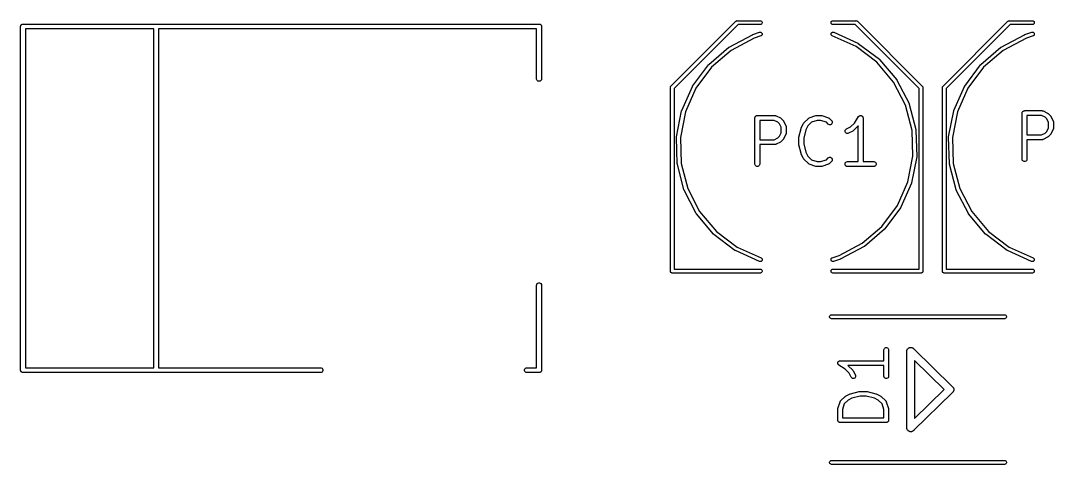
# Model space of a CAD drawing. Extents: x 91 to 202, y -131 to -74.
# Drawn here: x 95.86 to 122.85, y -130.82 to -119.22 of the extents above; entities that cross this region are included whole.
import ezdxf

# ---------------------------------------------------------------- set-up
doc = ezdxf.new("R2010")
doc.units = 0
doc.header["$MEASUREMENT"] = 0
doc.layers.add('BLACK', color=7, linetype='CONTINUOUS')

msp = doc.modelspace()

# ---------------------------------------------------------------- linework, layer by layer
at = {"layer": 'BLACK', "linetype": 'CONTINUOUS'}
for p, q in [((95.9068, -119.306), (95.9121, -119.304)), ((95.9121, -119.304), (95.9177, -119.304)), ((95.9177, -119.304), (95.9177, -119.304)), ((95.9177, -119.304), (109.416, -119.304)), ((109.416, -119.304), (109.422, -119.304)), ((109.416, -119.304), (109.416, -119.304)), ((109.422, -119.304), (109.427, -119.306)), ((112.857, -120.929), (114.554, -119.232)), ((114.554, -119.232), (114.559, -119.227)), ((114.559, -119.227), (114.564, -119.224)), ((114.564, -119.224), (114.57, -119.22)), ((114.57, -119.22), (114.572, -119.219)), ((114.572, -119.219), (114.574, -119.218)), ((114.574, -119.218), (114.581, -119.217)), ((114.581, -119.217), (114.587, -119.215)), ((114.587, -119.215), (114.594, -119.216)), ((114.594, -119.216), (115.196, -119.216)), ((115.196, -119.216), (115.209, -119.218)), ((115.209, -119.218), (115.225, -119.227)), ((115.225, -119.227), (115.236, -119.241)), ((115.236, -119.293), (115.225, -119.306)), ((115.236, -119.241), (115.242, -119.258)), ((115.242, -119.276), (115.236, -119.293)), ((115.242, -119.258), (115.242, -119.276)), ((117.041, -119.258), (117.047, -119.241)), ((117.041, -119.276), (117.041, -119.258)), ((117.047, -119.293), (117.041, -119.276)), ((117.047, -119.241), (117.059, -119.227)), ((117.059, -119.306), (117.047, -119.293)), ((117.059, -119.227), (117.074, -119.218)), ((117.074, -119.218), (117.087, -119.216)), ((117.087, -119.216), (117.689, -119.216)), ((117.689, -119.216), (117.696, -119.215)), ((117.696, -119.215), (117.703, -119.217)), ((117.703, -119.217), (117.709, -119.218)), ((117.709, -119.218), (117.711, -119.219)), ((117.711, -119.219), (117.713, -119.22)), ((117.713, -119.22), (117.719, -119.224)), ((117.719, -119.224), (117.725, -119.227)), ((117.725, -119.227), (117.729, -119.232)), ((117.729, -119.232), (119.426, -120.929)), ((119.969, -120.929), (121.666, -119.232)), ((121.666, -119.232), (121.671, -119.227)), ((121.671, -119.227), (121.676, -119.224)), ((121.676, -119.224), (121.682, -119.22)), ((121.682, -119.22), (121.684, -119.219)), ((121.684, -119.219), (121.686, -119.218)), ((121.686, -119.218), (121.693, -119.217)), ((121.693, -119.217), (121.699, -119.215)), ((121.699, -119.215), (121.706, -119.216)), ((121.706, -119.216), (122.308, -119.216)), ((122.308, -119.216), (122.321, -119.218)), ((122.321, -119.218), (122.337, -119.227)), ((122.337, -119.227), (122.348, -119.241)), ((122.348, -119.293), (122.337, -119.306)), ((122.348, -119.241), (122.354, -119.258)), ((122.354, -119.276), (122.348, -119.293)), ((122.354, -119.258), (122.354, -119.276)), ((95.8598, -119.356), (95.8617, -119.351)), ((95.8598, -119.362), (95.8598, -119.356)), ((95.8598, -128.348), (95.8598, -119.362)), ((95.8598, -119.362), (95.8598, -119.362)), ((95.8617, -119.351), (95.8627, -119.345)), ((95.8627, -119.345), (95.8655, -119.34)), ((95.8655, -119.34), (95.8675, -119.335)), ((95.8675, -119.335), (95.8711, -119.331)), ((95.8711, -119.331), (95.8739, -119.326)), ((95.8739, -119.326), (95.8782, -119.322)), ((95.8782, -119.322), (95.8819, -119.318)), ((95.8819, -119.318), (95.8867, -119.315)), ((95.8867, -119.315), (95.8911, -119.311)), ((95.8911, -119.311), (95.8964, -119.309)), ((95.8964, -119.309), (95.9012, -119.307)), ((95.9012, -119.307), (95.9068, -119.306)), ((95.9868, -119.431), (95.9868, -128.295)), ((99.3396, -119.431), (95.9868, -119.431)), ((99.3396, -128.295), (99.3396, -119.431)), ((109.347, -119.431), (99.4666, -119.431)), ((99.4666, -119.431), (99.4666, -128.295)), ((109.347, -120.744), (109.347, -119.431)), ((109.427, -119.306), (109.433, -119.307)), ((109.433, -119.307), (109.438, -119.309)), ((109.438, -119.309), (109.443, -119.311)), ((109.443, -119.311), (109.447, -119.315)), ((109.447, -119.315), (109.452, -119.318)), ((109.452, -119.318), (109.456, -119.322)), ((109.456, -119.322), (109.46, -119.326)), ((109.46, -119.326), (109.463, -119.331)), ((109.463, -119.331), (109.467, -119.335)), ((109.467, -119.335), (109.468, -119.34)), ((109.468, -119.34), (109.471, -119.345)), ((109.471, -119.345), (109.472, -119.351)), ((109.472, -119.351), (109.474, -119.356)), ((109.474, -119.356), (109.474, -119.362)), ((109.474, -119.362), (109.474, -119.362)), ((109.474, -119.362), (109.474, -120.744)), ((114.613, -119.318), (112.942, -120.988)), ((115.196, -119.318), (114.613, -119.318)), ((114.996, -119.582), (115.175, -119.519)), ((115.175, -119.519), (115.186, -119.516)), ((115.175, -119.519), (115.175, -119.519)), ((115.186, -119.516), (115.198, -119.516)), ((115.209, -119.315), (115.196, -119.318)), ((115.198, -119.516), (115.209, -119.519)), ((115.225, -119.306), (115.209, -119.315)), ((115.209, -119.519), (115.219, -119.524)), ((115.219, -119.524), (115.228, -119.531)), ((115.228, -119.531), (115.235, -119.54)), ((115.235, -119.54), (115.24, -119.55)), ((115.24, -119.55), (115.242, -119.561)), ((115.242, -119.572), (115.24, -119.584)), ((115.242, -119.561), (115.242, -119.572)), ((117.041, -119.568), (117.042, -119.556)), ((117.042, -119.579), (117.041, -119.568)), ((117.042, -119.556), (117.046, -119.546)), ((117.046, -119.546), (117.051, -119.536)), ((117.051, -119.536), (117.059, -119.528)), ((117.074, -119.315), (117.059, -119.306)), ((117.059, -119.528), (117.069, -119.522)), ((117.069, -119.522), (117.079, -119.518)), ((117.087, -119.318), (117.074, -119.315)), ((117.079, -119.518), (117.091, -119.516)), ((117.671, -119.318), (117.087, -119.318)), ((117.091, -119.516), (117.102, -119.517)), ((117.102, -119.517), (117.113, -119.52)), ((117.113, -119.52), (117.743, -119.804)), ((119.341, -120.988), (117.671, -119.318)), ((121.725, -119.318), (120.054, -120.988)), ((122.308, -119.318), (121.725, -119.318)), ((122.108, -119.582), (122.287, -119.519)), ((122.287, -119.519), (122.298, -119.516)), ((122.287, -119.519), (122.287, -119.519)), ((122.298, -119.516), (122.31, -119.516)), ((122.321, -119.315), (122.308, -119.318)), ((122.31, -119.516), (122.321, -119.519)), ((122.337, -119.306), (122.321, -119.315)), ((122.321, -119.519), (122.331, -119.524)), ((122.331, -119.524), (122.34, -119.531)), ((122.34, -119.531), (122.347, -119.54)), ((122.347, -119.54), (122.352, -119.55)), ((122.352, -119.55), (122.354, -119.561)), ((122.354, -119.572), (122.352, -119.584)), ((122.354, -119.561), (122.354, -119.572)), ((114.378, -119.907), (114.99, -119.585)), ((115.034, -119.677), (114.431, -119.994)), ((114.99, -119.585), (114.993, -119.584)), ((114.99, -119.585), (114.99, -119.585)), ((114.993, -119.584), (114.996, -119.582)), ((115.209, -119.615), (115.034, -119.677)), ((115.219, -119.61), (115.209, -119.615)), ((115.228, -119.603), (115.219, -119.61)), ((115.235, -119.594), (115.228, -119.603)), ((115.24, -119.584), (115.235, -119.594)), ((117.046, -119.59), (117.042, -119.579)), ((117.052, -119.599), (117.046, -119.59)), ((117.061, -119.607), (117.052, -119.599)), ((117.07, -119.613), (117.061, -119.607)), ((117.071, -119.613), (117.07, -119.613)), ((117.696, -119.895), (117.071, -119.613)), ((117.743, -119.804), (117.743, -119.804)), ((117.743, -119.804), (117.743, -119.804)), ((117.743, -119.804), (117.743, -119.805)), ((117.743, -119.805), (117.748, -119.807)), ((117.748, -119.807), (117.752, -119.81)), ((117.752, -119.81), (118.304, -120.226)), ((121.49, -119.907), (122.102, -119.585)), ((122.146, -119.677), (121.543, -119.994)), ((122.102, -119.585), (122.105, -119.584)), ((122.102, -119.585), (122.102, -119.585)), ((122.105, -119.584), (122.108, -119.582)), ((122.321, -119.615), (122.146, -119.677)), ((122.331, -119.61), (122.321, -119.615)), ((122.34, -119.603), (122.331, -119.61)), ((122.347, -119.594), (122.34, -119.603)), ((122.352, -119.584), (122.347, -119.594)), ((113.844, -120.363), (114.369, -119.913)), ((114.431, -119.994), (113.914, -120.436)), ((114.369, -119.913), (114.374, -119.91)), ((114.369, -119.913), (114.369, -119.913)), ((114.374, -119.91), (114.378, -119.907)), ((118.238, -120.304), (117.696, -119.895)), ((120.956, -120.363), (121.481, -119.913)), ((121.543, -119.994), (121.026, -120.436)), ((121.481, -119.913), (121.486, -119.91)), ((121.481, -119.913), (121.481, -119.913)), ((121.486, -119.91), (121.49, -119.907)), ((113.424, -120.925), (113.836, -120.371)), ((113.836, -120.371), (113.837, -120.37)), ((113.837, -120.37), (113.84, -120.366)), ((113.84, -120.366), (113.844, -120.363)), ((118.676, -120.823), (118.238, -120.304)), ((118.304, -120.226), (118.304, -120.227)), ((118.304, -120.227), (118.308, -120.23)), ((118.308, -120.23), (118.312, -120.234)), ((118.312, -120.234), (118.757, -120.762)), ((120.536, -120.925), (120.948, -120.371)), ((120.948, -120.371), (120.949, -120.37)), ((120.949, -120.37), (120.952, -120.366)), ((120.952, -120.366), (120.956, -120.363)), ((113.914, -120.436), (113.509, -120.981)), ((121.026, -120.436), (120.621, -120.981)), ((109.35, -120.761), (109.347, -120.744)), ((109.361, -120.78), (109.35, -120.761)), ((109.378, -120.795), (109.361, -120.78)), ((109.4, -120.802), (109.378, -120.795)), ((109.422, -120.802), (109.4, -120.802)), ((109.443, -120.795), (109.422, -120.802)), ((109.46, -120.78), (109.443, -120.795)), ((109.471, -120.761), (109.46, -120.78)), ((109.474, -120.744), (109.471, -120.761)), ((113.421, -120.93), (113.424, -120.925)), ((118.988, -121.427), (118.676, -120.823)), ((118.757, -120.762), (118.757, -120.762)), ((118.757, -120.762), (118.757, -120.762)), ((118.757, -120.762), (118.758, -120.763)), ((118.758, -120.763), (118.761, -120.767)), ((118.761, -120.767), (118.764, -120.772)), ((118.764, -120.772), (119.081, -121.385)), ((120.533, -120.93), (120.536, -120.925)), ((112.84, -120.962), (112.842, -120.956)), ((112.841, -120.969), (112.84, -120.962)), ((112.841, -125.771), (112.841, -120.969)), ((112.842, -120.956), (112.843, -120.949)), ((112.843, -120.949), (112.844, -120.947)), ((112.844, -120.947), (112.845, -120.945)), ((112.845, -120.945), (112.849, -120.939)), ((112.849, -120.939), (112.852, -120.934)), ((112.852, -120.934), (112.857, -120.929)), ((112.942, -120.988), (112.942, -125.716)), ((113.139, -121.567), (113.418, -120.935)), ((113.509, -120.981), (113.234, -121.603)), ((113.418, -120.934), (113.421, -120.93)), ((113.418, -120.935), (113.418, -120.934)), ((119.341, -125.716), (119.341, -120.988)), ((119.426, -120.929), (119.431, -120.934)), ((119.431, -120.934), (119.435, -120.939)), ((119.435, -120.939), (119.438, -120.945)), ((119.438, -120.945), (119.439, -120.947)), ((119.439, -120.947), (119.44, -120.949)), ((119.44, -120.949), (119.441, -120.956)), ((119.441, -120.956), (119.443, -120.962)), ((119.443, -120.962), (119.442, -120.969)), ((119.442, -120.969), (119.442, -125.771)), ((119.952, -120.962), (119.954, -120.956)), ((119.953, -120.969), (119.952, -120.962)), ((119.953, -125.771), (119.953, -120.969)), ((119.954, -120.956), (119.955, -120.949)), ((119.955, -120.949), (119.956, -120.947)), ((119.956, -120.947), (119.957, -120.945)), ((119.957, -120.945), (119.961, -120.939)), ((119.961, -120.939), (119.964, -120.934)), ((119.964, -120.934), (119.969, -120.929)), ((120.054, -120.988), (120.054, -125.716)), ((120.251, -121.567), (120.53, -120.935)), ((120.621, -120.981), (120.346, -121.603)), ((120.53, -120.934), (120.533, -120.93)), ((120.53, -120.935), (120.53, -120.934)), ((119.159, -122.085), (118.988, -121.427)), ((119.081, -121.385), (119.081, -121.385)), ((119.081, -121.385), (119.081, -121.385)), ((119.081, -121.385), (119.081, -121.386)), ((119.081, -121.386), (119.083, -121.391)), ((119.083, -121.391), (119.085, -121.396)), ((119.085, -121.396), (119.259, -122.065)), ((113.003, -122.256), (113.135, -121.578)), ((113.234, -121.603), (113.104, -122.27)), ((113.135, -121.577), (113.137, -121.572)), ((113.135, -121.578), (113.135, -121.577)), ((113.135, -121.578), (113.135, -121.578)), ((113.135, -121.578), (113.135, -121.578)), ((113.137, -121.572), (113.139, -121.567)), ((115.055, -121.739), (115.058, -121.734)), ((115.058, -121.734), (115.06, -121.729)), ((115.06, -121.729), (115.063, -121.725)), ((115.063, -121.725), (115.066, -121.72)), ((115.066, -121.72), (115.07, -121.716)), ((115.07, -121.716), (115.074, -121.712)), ((115.074, -121.712), (115.079, -121.709)), ((115.079, -121.709), (115.083, -121.706)), ((115.083, -121.706), (115.088, -121.704)), ((115.088, -121.704), (115.093, -121.701)), ((115.093, -121.701), (115.098, -121.7)), ((115.098, -121.7), (115.103, -121.698)), ((115.103, -121.698), (115.109, -121.698)), ((115.109, -121.698), (115.115, -121.697)), ((115.115, -121.697), (115.574, -121.697)), ((115.574, -121.697), (115.578, -121.698)), ((115.578, -121.698), (115.581, -121.698)), ((115.581, -121.698), (115.589, -121.7)), ((115.589, -121.7), (115.596, -121.701)), ((115.596, -121.701), (115.599, -121.703)), ((115.599, -121.703), (115.603, -121.704)), ((115.603, -121.704), (115.717, -121.762)), ((116.473, -121.758), (116.646, -121.701)), ((116.646, -121.701), (116.656, -121.699)), ((116.656, -121.699), (116.666, -121.697)), ((116.666, -121.697), (116.781, -121.697)), ((116.781, -121.697), (116.791, -121.699)), ((116.791, -121.699), (116.801, -121.701)), ((116.801, -121.701), (116.973, -121.758)), ((117.651, -121.893), (117.762, -121.726)), ((117.762, -121.726), (117.764, -121.723)), ((117.764, -121.723), (117.766, -121.72)), ((117.766, -121.72), (117.772, -121.715)), ((117.772, -121.715), (117.777, -121.71)), ((117.777, -121.71), (117.78, -121.708)), ((117.78, -121.708), (117.783, -121.706)), ((117.783, -121.706), (117.79, -121.703)), ((117.79, -121.703), (117.797, -121.7)), ((117.797, -121.7), (117.8, -121.7)), ((117.8, -121.7), (117.804, -121.698)), ((117.804, -121.698), (117.811, -121.698)), ((117.811, -121.698), (117.819, -121.697)), ((117.819, -121.697), (117.822, -121.698)), ((117.822, -121.698), (117.826, -121.698)), ((117.826, -121.698), (117.833, -121.701)), ((117.833, -121.701), (117.84, -121.703)), ((117.84, -121.703), (117.843, -121.705)), ((117.843, -121.705), (117.847, -121.706)), ((117.847, -121.706), (117.852, -121.711)), ((117.852, -121.711), (117.859, -121.715)), ((117.859, -121.715), (117.861, -121.718)), ((117.861, -121.718), (117.863, -121.72)), ((117.863, -121.72), (117.867, -121.727)), ((117.867, -121.727), (117.872, -121.733)), ((117.872, -121.733), (117.873, -121.736)), ((120.115, -122.256), (120.247, -121.578)), ((120.346, -121.603), (120.216, -122.27)), ((120.247, -121.577), (120.249, -121.572)), ((120.247, -121.578), (120.247, -121.577)), ((120.247, -121.578), (120.247, -121.578)), ((120.247, -121.578), (120.247, -121.578)), ((120.249, -121.572), (120.251, -121.567)), ((122.036, -121.634), (122.037, -121.628)), ((122.036, -122.84), (122.036, -121.634)), ((122.037, -121.623), (122.039, -121.618)), ((122.037, -121.628), (122.037, -121.623)), ((122.039, -121.618), (122.04, -121.612)), ((122.04, -121.612), (122.043, -121.607)), ((122.043, -121.607), (122.045, -121.602)), ((122.045, -121.602), (122.048, -121.598)), ((122.048, -121.598), (122.051, -121.593)), ((122.051, -121.593), (122.055, -121.589)), ((122.055, -121.589), (122.059, -121.585)), ((122.059, -121.585), (122.064, -121.582)), ((122.064, -121.582), (122.068, -121.579)), ((122.068, -121.579), (122.073, -121.577)), ((122.073, -121.577), (122.078, -121.574)), ((122.078, -121.574), (122.083, -121.573)), ((122.083, -121.573), (122.088, -121.571)), ((122.088, -121.571), (122.094, -121.571)), ((122.094, -121.571), (122.1, -121.57)), ((122.1, -121.57), (122.559, -121.57)), ((122.163, -121.697), (122.163, -122.202)), ((122.544, -121.697), (122.163, -121.697)), ((122.636, -121.743), (122.544, -121.697)), ((122.559, -121.57), (122.563, -121.571)), ((122.563, -121.571), (122.566, -121.571)), ((122.566, -121.571), (122.574, -121.573)), ((122.574, -121.573), (122.581, -121.574)), ((122.581, -121.574), (122.584, -121.576)), ((122.584, -121.576), (122.588, -121.577)), ((122.588, -121.577), (122.702, -121.635)), ((122.702, -121.635), (122.711, -121.641)), ((122.711, -121.641), (122.719, -121.646)), ((122.719, -121.646), (122.776, -121.704)), ((122.776, -121.704), (122.782, -121.712)), ((122.782, -121.712), (122.788, -121.72)), ((122.788, -121.72), (122.846, -121.835)), ((115.051, -121.761), (115.052, -121.755)), ((115.051, -122.967), (115.051, -121.761)), ((115.052, -121.75), (115.054, -121.745)), ((115.052, -121.755), (115.052, -121.75)), ((115.054, -121.745), (115.055, -121.739)), ((115.178, -121.824), (115.178, -122.329)), ((115.559, -121.824), (115.178, -121.824)), ((115.651, -121.87), (115.559, -121.824)), ((115.694, -121.913), (115.651, -121.87)), ((115.74, -122.006), (115.694, -121.913)), ((115.717, -121.762), (115.726, -121.768)), ((115.726, -121.768), (115.734, -121.773)), ((115.734, -121.773), (115.791, -121.831)), ((115.791, -121.831), (115.797, -121.839)), ((115.797, -121.839), (115.803, -121.847)), ((115.803, -121.847), (115.861, -121.962)), ((115.861, -121.962), (115.862, -121.966)), ((115.862, -121.966), (115.864, -121.969)), ((115.864, -121.969), (115.865, -121.976)), ((115.865, -121.976), (115.867, -121.983)), ((115.867, -121.983), (115.867, -121.987)), ((115.867, -121.987), (115.867, -121.991)), ((115.867, -121.991), (115.867, -122.163)), ((116.264, -122.02), (116.322, -121.905)), ((116.322, -121.905), (116.328, -121.897)), ((116.328, -121.897), (116.334, -121.888)), ((116.334, -121.888), (116.448, -121.773)), ((116.431, -121.971), (116.381, -122.07)), ((116.528, -121.874), (116.431, -121.971)), ((116.448, -121.773), (116.451, -121.771)), ((116.451, -121.771), (116.454, -121.769)), ((116.454, -121.769), (116.46, -121.765)), ((116.46, -121.765), (116.467, -121.761)), ((116.467, -121.761), (116.47, -121.76)), ((116.47, -121.76), (116.473, -121.758)), ((116.676, -121.824), (116.528, -121.874)), ((116.77, -121.824), (116.676, -121.824)), ((116.919, -121.874), (116.77, -121.824)), ((116.966, -121.921), (116.919, -121.874)), ((116.984, -121.933), (116.966, -121.921)), ((116.973, -121.758), (116.976, -121.76)), ((116.976, -121.76), (116.98, -121.761)), ((116.98, -121.761), (116.986, -121.765)), ((117.005, -121.939), (116.984, -121.933)), ((116.986, -121.765), (116.992, -121.769)), ((116.992, -121.769), (116.995, -121.771)), ((116.995, -121.771), (116.998, -121.773)), ((116.998, -121.773), (117.055, -121.831)), ((117.027, -121.937), (117.005, -121.939)), ((117.047, -121.928), (117.027, -121.937)), ((117.062, -121.912), (117.047, -121.928)), ((117.055, -121.831), (117.068, -121.849)), ((117.072, -121.892), (117.062, -121.912)), ((117.068, -121.849), (117.074, -121.87)), ((117.074, -121.87), (117.072, -121.892)), ((117.442, -122.049), (117.547, -121.996)), ((117.547, -121.996), (117.651, -121.893)), ((117.745, -121.978), (117.63, -122.093)), ((117.748, -121.973), (117.745, -121.978)), ((117.751, -121.97), (117.748, -121.973)), ((117.751, -122.904), (117.751, -121.97)), ((117.873, -121.736), (117.874, -121.739)), ((117.874, -121.739), (117.876, -121.747)), ((117.876, -121.747), (117.878, -121.754)), ((117.878, -121.754), (117.878, -121.757)), ((117.878, -121.757), (117.878, -121.761)), ((117.878, -121.761), (117.878, -122.904)), ((122.679, -121.786), (122.636, -121.743)), ((122.725, -121.879), (122.679, -121.786)), ((122.725, -122.021), (122.725, -121.879)), ((122.846, -121.835), (122.847, -121.839)), ((122.847, -121.839), (122.849, -121.842)), ((122.849, -121.842), (122.85, -121.849)), ((122.85, -121.849), (122.852, -121.856)), ((122.852, -121.856), (122.852, -121.86)), ((122.852, -121.86), (122.852, -121.864)), ((122.852, -121.864), (122.852, -122.036)), ((113.002, -122.261), (113.003, -122.256)), ((113.002, -122.266), (113.002, -122.261)), ((113.002, -122.267), (113.002, -122.266)), ((113.023, -122.958), (113.002, -122.267)), ((113.002, -122.267), (113.002, -122.267)), ((113.002, -122.267), (113.002, -122.267)), ((113.104, -122.27), (113.124, -122.949)), ((115.651, -122.283), (115.694, -122.24)), ((115.694, -122.24), (115.74, -122.148)), ((115.74, -122.148), (115.74, -122.006)), ((115.861, -122.191), (115.803, -122.306)), ((115.862, -122.188), (115.861, -122.191)), ((115.864, -122.185), (115.862, -122.188)), ((115.865, -122.177), (115.864, -122.185)), ((115.867, -122.17), (115.865, -122.177)), ((115.867, -122.163), (115.867, -122.167)), ((115.867, -122.167), (115.867, -122.17)), ((116.2, -122.278), (116.201, -122.27)), ((116.201, -122.27), (116.202, -122.263)), ((116.202, -122.263), (116.259, -122.033)), ((116.259, -122.033), (116.262, -122.026)), ((116.262, -122.026), (116.264, -122.02)), ((116.381, -122.07), (116.327, -122.286)), ((117.407, -122.102), (117.412, -122.08)), ((117.409, -122.124), (117.407, -122.102)), ((117.419, -122.143), (117.409, -122.124)), ((117.412, -122.08), (117.424, -122.062)), ((117.435, -122.159), (117.419, -122.143)), ((117.424, -122.062), (117.442, -122.049)), ((117.455, -122.167), (117.435, -122.159)), ((117.477, -122.169), (117.455, -122.167)), ((117.498, -122.162), (117.477, -122.169)), ((117.613, -122.105), (117.498, -122.162)), ((117.622, -122.099), (117.613, -122.105)), ((117.63, -122.093), (117.622, -122.099)), ((119.18, -122.764), (119.159, -122.085)), ((119.259, -122.065), (119.259, -122.065)), ((119.259, -122.065), (119.26, -122.071)), ((119.26, -122.071), (119.26, -122.076)), ((119.26, -122.076), (119.281, -122.767)), ((120.114, -122.261), (120.115, -122.256)), ((120.114, -122.266), (120.114, -122.261)), ((120.114, -122.267), (120.114, -122.266)), ((120.135, -122.958), (120.114, -122.267)), ((120.114, -122.267), (120.114, -122.267)), ((120.114, -122.267), (120.114, -122.267)), ((120.216, -122.27), (120.236, -122.949)), ((122.163, -122.202), (122.544, -122.202)), ((122.544, -122.202), (122.636, -122.156)), ((122.702, -122.265), (122.588, -122.323)), ((122.636, -122.156), (122.679, -122.113)), ((122.679, -122.113), (122.725, -122.021)), ((122.711, -122.259), (122.702, -122.265)), ((122.719, -122.253), (122.711, -122.259)), ((122.776, -122.196), (122.719, -122.253)), ((122.782, -122.187), (122.776, -122.196)), ((122.788, -122.179), (122.782, -122.187)), ((122.846, -122.064), (122.788, -122.179)), ((122.847, -122.061), (122.846, -122.064)), ((122.849, -122.058), (122.847, -122.061)), ((122.85, -122.05), (122.849, -122.058)), ((122.852, -122.043), (122.85, -122.05)), ((122.852, -122.036), (122.852, -122.04)), ((122.852, -122.04), (122.852, -122.043)), ((115.178, -122.329), (115.559, -122.329)), ((115.574, -122.456), (115.178, -122.456)), ((115.178, -122.456), (115.178, -122.967)), ((115.559, -122.329), (115.651, -122.283)), ((115.578, -122.456), (115.574, -122.456)), ((115.581, -122.456), (115.578, -122.456)), ((115.589, -122.454), (115.581, -122.456)), ((115.596, -122.452), (115.589, -122.454)), ((115.599, -122.451), (115.596, -122.452)), ((115.603, -122.45), (115.599, -122.451)), ((115.717, -122.392), (115.603, -122.45)), ((115.726, -122.386), (115.717, -122.392)), ((115.734, -122.38), (115.726, -122.386)), ((115.791, -122.323), (115.734, -122.38)), ((115.797, -122.314), (115.791, -122.323)), ((115.803, -122.306), (115.797, -122.314)), ((116.2, -122.45), (116.2, -122.278)), ((116.201, -122.458), (116.2, -122.45)), ((116.202, -122.466), (116.201, -122.458)), ((116.259, -122.695), (116.202, -122.466)), ((116.327, -122.286), (116.327, -122.442)), ((116.327, -122.442), (116.381, -122.658)), ((122.559, -122.329), (122.163, -122.329)), ((122.163, -122.329), (122.163, -122.84)), ((122.563, -122.329), (122.559, -122.329)), ((122.566, -122.329), (122.563, -122.329)), ((122.574, -122.327), (122.566, -122.329)), ((122.581, -122.325), (122.574, -122.327)), ((122.584, -122.324), (122.581, -122.325)), ((122.588, -122.323), (122.584, -122.324)), ((116.262, -122.702), (116.259, -122.695)), ((116.264, -122.708), (116.262, -122.702)), ((116.322, -122.823), (116.264, -122.708)), ((116.381, -122.658), (116.431, -122.757)), ((116.431, -122.757), (116.528, -122.854)), ((116.919, -122.854), (116.966, -122.808)), ((116.966, -122.808), (116.984, -122.795)), ((116.984, -122.795), (117.005, -122.789)), ((117.005, -122.789), (117.027, -122.791)), ((117.027, -122.791), (117.047, -122.8)), ((117.047, -122.8), (117.062, -122.816)), ((119.049, -123.431), (119.18, -122.764)), ((119.281, -122.778), (119.148, -123.456)), ((119.281, -122.767), (119.281, -122.767)), ((119.281, -122.767), (119.281, -122.767)), ((119.281, -122.767), (119.281, -122.767)), ((119.281, -122.767), (119.281, -122.773)), ((119.281, -122.773), (119.281, -122.778)), ((113.024, -122.963), (113.023, -122.958)), ((113.024, -122.968), (113.024, -122.963)), ((113.025, -122.969), (113.024, -122.968)), ((113.198, -123.638), (113.025, -122.969)), ((113.124, -122.949), (113.295, -123.607)), ((115.055, -122.989), (115.051, -122.967)), ((115.066, -123.008), (115.055, -122.989)), ((115.083, -123.022), (115.066, -123.008)), ((115.103, -123.03), (115.083, -123.022)), ((115.126, -123.03), (115.103, -123.03)), ((115.146, -123.022), (115.126, -123.03)), ((115.163, -123.008), (115.146, -123.022)), ((115.174, -122.989), (115.163, -123.008)), ((115.178, -122.967), (115.174, -122.989)), ((116.328, -122.832), (116.322, -122.823)), ((116.334, -122.84), (116.328, -122.832)), ((116.448, -122.955), (116.334, -122.84)), ((116.451, -122.957), (116.448, -122.955)), ((116.454, -122.96), (116.451, -122.957)), ((116.46, -122.963), (116.454, -122.96)), ((116.467, -122.967), (116.46, -122.963)), ((116.47, -122.968), (116.467, -122.967)), ((116.473, -122.97), (116.47, -122.968)), ((116.646, -123.028), (116.473, -122.97)), ((116.528, -122.854), (116.676, -122.904)), ((116.656, -123.029), (116.646, -123.028)), ((116.666, -123.031), (116.656, -123.029)), ((116.781, -123.031), (116.666, -123.031)), ((116.676, -122.904), (116.77, -122.904)), ((116.77, -122.904), (116.919, -122.854)), ((116.791, -123.029), (116.781, -123.031)), ((116.801, -123.028), (116.791, -123.029)), ((116.973, -122.97), (116.801, -123.028)), ((116.976, -122.968), (116.973, -122.97)), ((116.98, -122.967), (116.976, -122.968)), ((116.986, -122.963), (116.98, -122.967)), ((116.992, -122.96), (116.986, -122.963)), ((116.995, -122.957), (116.992, -122.96)), ((116.998, -122.955), (116.995, -122.957)), ((117.055, -122.897), (116.998, -122.955)), ((117.068, -122.879), (117.055, -122.897)), ((117.062, -122.816), (117.072, -122.836)), ((117.074, -122.858), (117.068, -122.879)), ((117.072, -122.836), (117.074, -122.858)), ((117.408, -122.956), (117.415, -122.936)), ((117.408, -122.978), (117.408, -122.956)), ((117.415, -122.999), (117.408, -122.978)), ((117.415, -122.936), (117.429, -122.919)), ((117.429, -123.016), (117.415, -122.999)), ((117.429, -122.919), (117.448, -122.908)), ((117.448, -123.027), (117.429, -123.016)), ((117.448, -122.908), (117.47, -122.904)), ((117.47, -123.031), (117.448, -123.027)), ((117.47, -122.904), (117.751, -122.904)), ((118.159, -123.031), (117.47, -123.031)), ((117.878, -122.904), (118.159, -122.904)), ((118.159, -122.904), (118.181, -122.908)), ((118.181, -123.027), (118.159, -123.031)), ((118.181, -122.908), (118.2, -122.919)), ((118.2, -123.016), (118.181, -123.027)), ((118.2, -122.919), (118.214, -122.936)), ((118.214, -122.999), (118.2, -123.016)), ((118.214, -122.936), (118.222, -122.956)), ((118.222, -122.978), (118.214, -122.999)), ((118.222, -122.956), (118.222, -122.978)), ((120.136, -122.963), (120.135, -122.958)), ((120.136, -122.968), (120.136, -122.963)), ((120.137, -122.969), (120.136, -122.968)), ((120.31, -123.638), (120.137, -122.969)), ((120.236, -122.949), (120.407, -123.607)), ((122.04, -122.862), (122.036, -122.84)), ((122.051, -122.881), (122.04, -122.862)), ((122.068, -122.895), (122.051, -122.881)), ((122.088, -122.903), (122.068, -122.895)), ((122.111, -122.903), (122.088, -122.903)), ((122.131, -122.895), (122.111, -122.903)), ((122.148, -122.881), (122.131, -122.895)), ((122.159, -122.862), (122.148, -122.881)), ((122.163, -122.84), (122.159, -122.862)), ((113.295, -123.607), (113.607, -124.21)), ((118.775, -124.052), (119.049, -123.431)), ((119.145, -123.467), (118.865, -124.099)), ((119.146, -123.462), (119.145, -123.467)), ((119.148, -123.457), (119.146, -123.462)), ((119.148, -123.456), (119.148, -123.456)), ((119.148, -123.456), (119.148, -123.456)), ((119.148, -123.456), (119.148, -123.457)), ((120.407, -123.607), (120.719, -124.21)), ((113.2, -123.643), (113.198, -123.638)), ((113.202, -123.648), (113.2, -123.643)), ((113.52, -124.262), (113.202, -123.648)), ((113.202, -123.648), (113.202, -123.648)), ((120.312, -123.643), (120.31, -123.638)), ((120.314, -123.648), (120.312, -123.643)), ((120.632, -124.262), (120.314, -123.648)), ((120.314, -123.648), (120.314, -123.648)), ((118.369, -124.598), (118.775, -124.052)), ((118.86, -124.108), (118.447, -124.663)), ((118.862, -124.104), (118.86, -124.108)), ((118.865, -124.099), (118.862, -124.104)), ((118.865, -124.099), (118.865, -124.099)), ((113.523, -124.266), (113.52, -124.262)), ((113.526, -124.271), (113.523, -124.266)), ((113.971, -124.799), (113.526, -124.271)), ((113.526, -124.271), (113.526, -124.271)), ((113.526, -124.271), (113.526, -124.271)), ((113.526, -124.271), (113.526, -124.271)), ((113.607, -124.21), (114.045, -124.73)), ((120.635, -124.266), (120.632, -124.262)), ((120.638, -124.271), (120.635, -124.266)), ((121.083, -124.799), (120.638, -124.271)), ((120.638, -124.271), (120.638, -124.271)), ((120.638, -124.271), (120.638, -124.271)), ((120.638, -124.271), (120.638, -124.271)), ((120.719, -124.21), (121.157, -124.73)), ((117.853, -125.039), (118.369, -124.598)), ((118.439, -124.671), (117.914, -125.12)), ((118.443, -124.667), (118.439, -124.671)), ((118.447, -124.663), (118.443, -124.667)), ((118.447, -124.663), (118.447, -124.663)), ((118.447, -124.663), (118.447, -124.663)), ((118.447, -124.663), (118.447, -124.663)), ((113.975, -124.803), (113.971, -124.799)), ((113.979, -124.807), (113.975, -124.803)), ((113.98, -124.807), (113.979, -124.807)), ((114.531, -125.224), (113.98, -124.807)), ((113.98, -124.807), (113.98, -124.807)), ((113.98, -124.807), (113.98, -124.807)), ((114.045, -124.73), (114.588, -125.139)), ((121.087, -124.803), (121.083, -124.799)), ((121.091, -124.807), (121.087, -124.803)), ((121.092, -124.807), (121.091, -124.807)), ((121.643, -125.224), (121.092, -124.807)), ((121.092, -124.807), (121.092, -124.807)), ((121.092, -124.807), (121.092, -124.807)), ((121.157, -124.73), (121.7, -125.139)), ((114.536, -125.226), (114.531, -125.224)), ((114.54, -125.229), (114.536, -125.226)), ((114.541, -125.229), (114.54, -125.229)), ((115.171, -125.513), (114.541, -125.229)), ((114.541, -125.229), (114.541, -125.229)), ((114.541, -125.229), (114.541, -125.229)), ((114.588, -125.139), (115.213, -125.42)), ((117.25, -125.357), (117.853, -125.039)), ((117.905, -125.127), (117.294, -125.448)), ((117.91, -125.124), (117.905, -125.127)), ((117.914, -125.121), (117.91, -125.124)), ((117.914, -125.12), (117.914, -125.12)), ((117.914, -125.12), (117.914, -125.12)), ((117.914, -125.12), (117.914, -125.121)), ((121.648, -125.226), (121.643, -125.224)), ((121.652, -125.229), (121.648, -125.226)), ((121.653, -125.229), (121.652, -125.229)), ((122.283, -125.513), (121.653, -125.229)), ((121.653, -125.229), (121.653, -125.229)), ((121.653, -125.229), (121.653, -125.229)), ((121.7, -125.139), (122.325, -125.42)), ((115.182, -125.517), (115.171, -125.513)), ((115.215, -125.512), (115.204, -125.516)), ((115.213, -125.42), (115.213, -125.421)), ((115.213, -125.421), (115.223, -125.427)), ((115.224, -125.506), (115.215, -125.512)), ((115.223, -125.427), (115.231, -125.435)), ((115.232, -125.498), (115.224, -125.506)), ((115.231, -125.435), (115.237, -125.444)), ((115.238, -125.488), (115.232, -125.498)), ((115.237, -125.444), (115.241, -125.455)), ((115.241, -125.477), (115.238, -125.488)), ((115.241, -125.455), (115.242, -125.466)), ((115.242, -125.466), (115.241, -125.477)), ((117.041, -125.461), (117.044, -125.45)), ((117.041, -125.472), (117.041, -125.461)), ((117.044, -125.484), (117.041, -125.472)), ((117.044, -125.45), (117.049, -125.44)), ((117.049, -125.494), (117.044, -125.484)), ((117.049, -125.44), (117.056, -125.431)), ((117.056, -125.503), (117.049, -125.494)), ((117.056, -125.431), (117.064, -125.424)), ((117.064, -125.51), (117.056, -125.503)), ((117.064, -125.424), (117.075, -125.419)), ((117.075, -125.515), (117.064, -125.51)), ((117.075, -125.419), (117.25, -125.357)), ((117.287, -125.451), (117.109, -125.515)), ((117.29, -125.45), (117.287, -125.451)), ((117.293, -125.449), (117.29, -125.45)), ((117.294, -125.448), (117.293, -125.449)), ((122.294, -125.517), (122.283, -125.513)), ((122.327, -125.512), (122.316, -125.516)), ((122.325, -125.42), (122.325, -125.421)), ((122.325, -125.421), (122.335, -125.427)), ((122.336, -125.506), (122.327, -125.512)), ((122.335, -125.427), (122.343, -125.435)), ((122.344, -125.498), (122.336, -125.506)), ((122.343, -125.435), (122.349, -125.444)), ((122.35, -125.488), (122.344, -125.498)), ((122.349, -125.444), (122.353, -125.455)), ((122.353, -125.477), (122.35, -125.488)), ((122.353, -125.455), (122.354, -125.466)), ((122.354, -125.466), (122.353, -125.477)), ((112.841, -125.776), (112.841, -125.771)), ((112.841, -125.771), (112.841, -125.771)), ((112.842, -125.78), (112.841, -125.776)), ((112.843, -125.784), (112.842, -125.78)), ((112.942, -125.716), (115.196, -125.716)), ((115.193, -125.518), (115.182, -125.517)), ((115.204, -125.516), (115.193, -125.518)), ((115.196, -125.716), (115.209, -125.718)), ((115.209, -125.718), (115.225, -125.727)), ((115.225, -125.727), (115.236, -125.741)), ((115.236, -125.741), (115.242, -125.758)), ((115.242, -125.776), (115.236, -125.793)), ((115.242, -125.758), (115.242, -125.776)), ((117.041, -125.758), (117.047, -125.741)), ((117.041, -125.776), (117.041, -125.758)), ((117.047, -125.793), (117.041, -125.776)), ((117.047, -125.741), (117.059, -125.727)), ((117.059, -125.727), (117.074, -125.718)), ((117.074, -125.718), (117.087, -125.716)), ((117.086, -125.517), (117.075, -125.515)), ((117.097, -125.517), (117.086, -125.517)), ((117.087, -125.716), (119.341, -125.716)), ((117.108, -125.515), (117.097, -125.517)), ((117.109, -125.515), (117.108, -125.515)), ((119.441, -125.78), (119.44, -125.784)), ((119.442, -125.776), (119.441, -125.78)), ((119.442, -125.771), (119.442, -125.771)), ((119.442, -125.771), (119.442, -125.776)), ((119.953, -125.776), (119.953, -125.771)), ((119.953, -125.771), (119.953, -125.771)), ((119.954, -125.78), (119.953, -125.776)), ((119.955, -125.784), (119.954, -125.78)), ((120.054, -125.716), (122.308, -125.716)), ((122.305, -125.518), (122.294, -125.517)), ((122.316, -125.516), (122.305, -125.518)), ((122.308, -125.716), (122.321, -125.718)), ((122.321, -125.718), (122.337, -125.727)), ((122.337, -125.727), (122.348, -125.741)), ((122.348, -125.741), (122.354, -125.758)), ((122.354, -125.776), (122.348, -125.793)), ((122.354, -125.758), (122.354, -125.776)), ((112.845, -125.788), (112.843, -125.784)), ((112.847, -125.793), (112.845, -125.788)), ((112.85, -125.796), (112.847, -125.793)), ((112.852, -125.8), (112.85, -125.796)), ((112.856, -125.803), (112.852, -125.8)), ((112.859, -125.806), (112.856, -125.803)), ((112.862, -125.809), (112.859, -125.806)), ((112.866, -125.811), (112.862, -125.809)), ((112.87, -125.813), (112.866, -125.811)), ((112.874, -125.815), (112.87, -125.813)), ((112.879, -125.816), (112.874, -125.815)), ((112.883, -125.818), (112.879, -125.816)), ((112.887, -125.818), (112.883, -125.818)), ((115.196, -125.818), (112.887, -125.818)), ((112.887, -125.818), (112.887, -125.818)), ((115.209, -125.815), (115.196, -125.818)), ((115.225, -125.806), (115.209, -125.815)), ((115.236, -125.793), (115.225, -125.806)), ((117.059, -125.806), (117.047, -125.793)), ((117.074, -125.815), (117.059, -125.806)), ((117.087, -125.818), (117.074, -125.815)), ((119.396, -125.818), (117.087, -125.818)), ((119.401, -125.818), (119.396, -125.818)), ((119.396, -125.818), (119.396, -125.818)), ((119.405, -125.816), (119.401, -125.818)), ((119.409, -125.815), (119.405, -125.816)), ((119.413, -125.813), (119.409, -125.815)), ((119.417, -125.811), (119.413, -125.813)), ((119.421, -125.809), (119.417, -125.811)), ((119.425, -125.806), (119.421, -125.809)), ((119.428, -125.803), (119.425, -125.806)), ((119.431, -125.8), (119.428, -125.803)), ((119.433, -125.796), (119.431, -125.8)), ((119.436, -125.793), (119.433, -125.796)), ((119.438, -125.788), (119.436, -125.793)), ((119.44, -125.784), (119.438, -125.788)), ((119.957, -125.788), (119.955, -125.784)), ((119.959, -125.793), (119.957, -125.788)), ((119.962, -125.796), (119.959, -125.793)), ((119.964, -125.8), (119.962, -125.796)), ((119.968, -125.803), (119.964, -125.8)), ((119.971, -125.806), (119.968, -125.803)), ((119.974, -125.809), (119.971, -125.806)), ((119.978, -125.811), (119.974, -125.809)), ((119.982, -125.813), (119.978, -125.811)), ((119.986, -125.815), (119.982, -125.813)), ((119.991, -125.816), (119.986, -125.815)), ((119.995, -125.818), (119.991, -125.816)), ((119.999, -125.818), (119.995, -125.818)), ((122.308, -125.818), (119.999, -125.818)), ((119.999, -125.818), (119.999, -125.818)), ((122.321, -125.815), (122.308, -125.818)), ((122.337, -125.806), (122.321, -125.815)), ((122.348, -125.793), (122.337, -125.806)), ((109.347, -126.131), (109.35, -126.114)), ((109.347, -128.295), (109.347, -126.131)), ((109.35, -126.114), (109.361, -126.095)), ((109.361, -126.095), (109.378, -126.08)), ((109.378, -126.08), (109.4, -126.073)), ((109.4, -126.073), (109.422, -126.073)), ((109.422, -126.073), (109.443, -126.08)), ((109.443, -126.08), (109.46, -126.095)), ((109.46, -126.095), (109.471, -126.114)), ((109.471, -126.114), (109.474, -126.131)), ((109.474, -126.131), (109.474, -128.364)), ((117.005, -126.953), (117.011, -126.936)), ((117.005, -126.971), (117.005, -126.953)), ((117.011, -126.988), (117.005, -126.971)), ((117.011, -126.936), (117.023, -126.922)), ((117.023, -127.001), (117.011, -126.988)), ((117.023, -126.922), (117.038, -126.913)), ((117.038, -127.01), (117.023, -127.001)), ((117.038, -126.913), (117.052, -126.911)), ((117.052, -127.013), (117.038, -127.01)), ((117.052, -126.911), (121.582, -126.911)), ((121.582, -127.013), (117.052, -127.013)), ((121.582, -126.911), (121.595, -126.913)), ((121.595, -127.01), (121.582, -127.013)), ((121.595, -126.913), (121.61, -126.922)), ((121.61, -127.001), (121.595, -127.01)), ((121.61, -126.922), (121.622, -126.936)), ((121.622, -126.988), (121.61, -127.001)), ((121.622, -126.936), (121.628, -126.953)), ((121.628, -126.971), (121.622, -126.988)), ((121.628, -126.953), (121.628, -126.971)), ((118.424, -127.829), (118.428, -127.808)), ((118.424, -128.113), (118.424, -127.829)), ((118.428, -127.808), (118.438, -127.79)), ((118.438, -127.79), (118.454, -127.777)), ((118.454, -127.777), (118.474, -127.769)), ((118.474, -127.769), (118.495, -127.769)), ((118.495, -127.769), (118.515, -127.777)), ((118.515, -127.777), (118.531, -127.79)), ((118.531, -127.79), (118.541, -127.808)), ((118.541, -127.808), (118.545, -127.829)), ((118.545, -127.829), (118.545, -128.518)), ((119.021, -127.877), (119.022, -127.863)), ((119.022, -127.881), (119.021, -127.877)), ((119.022, -127.858), (119.023, -127.854)), ((119.022, -127.863), (119.022, -127.858)), ((119.022, -129.853), (119.022, -127.881)), ((119.023, -127.854), (119.024, -127.841)), ((119.024, -127.841), (119.026, -127.837)), ((119.026, -127.837), (119.027, -127.832)), ((119.027, -127.832), (119.033, -127.82)), ((119.033, -127.82), (119.039, -127.809)), ((119.039, -127.809), (119.042, -127.805)), ((119.042, -127.805), (119.045, -127.8)), ((119.045, -127.8), (119.055, -127.792)), ((119.055, -127.792), (119.064, -127.783)), ((119.064, -127.783), (119.068, -127.781)), ((119.068, -127.781), (119.072, -127.777)), ((119.072, -127.777), (119.084, -127.773)), ((119.084, -127.773), (119.096, -127.767)), ((119.096, -127.767), (119.101, -127.767)), ((119.101, -127.767), (119.106, -127.765)), ((119.106, -127.765), (119.119, -127.765)), ((119.119, -127.765), (119.132, -127.764)), ((119.132, -127.764), (119.136, -127.765)), ((119.136, -127.765), (119.142, -127.765)), ((119.142, -127.765), (119.154, -127.77)), ((119.154, -127.77), (119.166, -127.773)), ((119.166, -127.773), (119.17, -127.776)), ((119.17, -127.776), (119.175, -127.777)), ((119.175, -127.777), (119.185, -127.786)), ((119.185, -127.786), (119.188, -127.788)), ((119.188, -127.788), (119.192, -127.791)), ((119.192, -127.791), (119.203, -127.8)), ((119.203, -127.8), (119.205, -127.804)), ((119.205, -127.804), (120.206, -128.782)), ((117.218, -128.17), (117.219, -128.166)), ((117.219, -128.177), (117.218, -128.17)), ((117.219, -128.163), (117.221, -128.156)), ((117.219, -128.166), (117.219, -128.163)), ((117.219, -128.184), (117.219, -128.177)), ((117.22, -128.187), (117.219, -128.184)), ((117.22, -128.19), (117.22, -128.187)), ((117.223, -128.197), (117.22, -128.19)), ((117.221, -128.156), (117.223, -128.149)), ((117.223, -128.149), (117.225, -128.147)), ((117.226, -128.204), (117.223, -128.197)), ((117.225, -128.147), (117.226, -128.143)), ((117.226, -128.143), (117.23, -128.138)), ((117.228, -128.206), (117.226, -128.204)), ((117.229, -128.209), (117.228, -128.206)), ((117.235, -128.214), (117.229, -128.209)), ((117.23, -128.138), (117.234, -128.132)), ((117.234, -128.132), (117.237, -128.13)), ((117.237, -128.13), (117.239, -128.127)), ((117.239, -128.127), (117.246, -128.124)), ((117.246, -128.124), (117.251, -128.119)), ((117.251, -128.119), (117.255, -128.119)), ((117.255, -128.119), (117.257, -128.117)), ((117.257, -128.117), (117.265, -128.116)), ((117.265, -128.116), (117.271, -128.114)), ((117.271, -128.114), (117.275, -128.114)), ((117.275, -128.114), (117.278, -128.113)), ((117.278, -128.113), (118.424, -128.113)), ((120.001, -128.867), (119.225, -128.108)), ((119.225, -128.108), (119.225, -129.625)), ((95.8598, -128.37), (95.8598, -128.348)), ((95.8617, -128.375), (95.8598, -128.37)), ((95.8627, -128.381), (95.8617, -128.375)), ((95.8655, -128.386), (95.8627, -128.381)), ((95.8675, -128.391), (95.8655, -128.386)), ((95.8711, -128.395), (95.8675, -128.391)), ((95.8739, -128.4), (95.8711, -128.395)), ((95.8782, -128.404), (95.8739, -128.4)), ((95.8819, -128.408), (95.8782, -128.404)), ((95.8867, -128.411), (95.8819, -128.408)), ((95.8911, -128.415), (95.8867, -128.411)), ((95.8964, -128.417), (95.8911, -128.415)), ((95.9012, -128.419), (95.8964, -128.417)), ((95.9068, -128.42), (95.9012, -128.419)), ((95.9121, -128.422), (95.9068, -128.42)), ((95.9177, -128.422), (95.9121, -128.422)), ((103.701, -128.422), (95.9177, -128.422)), ((95.9177, -128.422), (95.9177, -128.422)), ((95.9868, -128.295), (99.3396, -128.295)), ((99.4666, -128.295), (103.701, -128.295)), ((103.701, -128.295), (103.718, -128.298)), ((103.718, -128.419), (103.701, -128.422)), ((103.718, -128.298), (103.737, -128.309)), ((103.737, -128.408), (103.718, -128.419)), ((103.737, -128.309), (103.752, -128.327)), ((103.752, -128.391), (103.737, -128.408)), ((103.752, -128.327), (103.759, -128.348)), ((103.759, -128.37), (103.752, -128.391)), ((103.759, -128.348), (103.759, -128.37)), ((109.03, -128.348), (109.037, -128.327)), ((109.03, -128.37), (109.03, -128.348)), ((109.037, -128.391), (109.03, -128.37)), ((109.037, -128.327), (109.052, -128.309)), ((109.052, -128.408), (109.037, -128.391)), ((109.052, -128.309), (109.071, -128.298)), ((109.071, -128.419), (109.052, -128.408)), ((109.071, -128.298), (109.088, -128.295)), ((109.088, -128.422), (109.071, -128.419)), ((109.088, -128.295), (109.347, -128.295)), ((109.416, -128.422), (109.088, -128.422)), ((109.422, -128.422), (109.416, -128.422)), ((109.416, -128.422), (109.416, -128.422)), ((109.427, -128.42), (109.422, -128.422)), ((109.433, -128.419), (109.427, -128.42)), ((109.438, -128.417), (109.433, -128.419)), ((109.443, -128.415), (109.438, -128.417)), ((109.447, -128.411), (109.443, -128.415)), ((109.452, -128.408), (109.447, -128.411)), ((109.456, -128.404), (109.452, -128.408)), ((109.46, -128.4), (109.456, -128.404)), ((109.463, -128.395), (109.46, -128.4)), ((109.467, -128.391), (109.463, -128.395)), ((109.468, -128.386), (109.467, -128.391)), ((109.471, -128.381), (109.468, -128.386)), ((109.472, -128.375), (109.471, -128.381)), ((109.474, -128.37), (109.472, -128.375)), ((109.474, -128.364), (109.474, -128.364)), ((109.474, -128.364), (109.474, -128.37)), ((117.239, -128.22), (117.235, -128.214)), ((117.242, -128.221), (117.239, -128.22)), ((117.245, -128.224), (117.242, -128.221)), ((117.412, -128.335), (117.245, -128.224)), ((117.516, -128.439), (117.412, -128.335)), ((118.424, -128.234), (117.477, -128.234)), ((117.477, -128.234), (117.484, -128.238)), ((117.484, -128.238), (117.488, -128.242)), ((117.488, -128.242), (117.493, -128.246)), ((117.493, -128.246), (117.608, -128.361)), ((117.569, -128.545), (117.516, -128.439)), ((117.608, -128.361), (117.614, -128.369)), ((117.614, -128.369), (117.619, -128.376)), ((117.619, -128.376), (117.677, -128.491)), ((118.424, -128.518), (118.424, -128.234)), ((117.581, -128.562), (117.569, -128.545)), ((117.599, -128.574), (117.581, -128.562)), ((117.619, -128.578), (117.599, -128.574)), ((117.64, -128.576), (117.619, -128.578)), ((117.659, -128.567), (117.64, -128.576)), ((117.673, -128.551), (117.659, -128.567)), ((117.681, -128.532), (117.673, -128.551)), ((117.677, -128.491), (117.683, -128.511)), ((117.683, -128.511), (117.681, -128.532)), ((118.428, -128.539), (118.424, -128.518)), ((118.438, -128.557), (118.428, -128.539)), ((118.454, -128.571), (118.438, -128.557)), ((118.474, -128.578), (118.454, -128.571)), ((118.495, -128.578), (118.474, -128.578)), ((118.515, -128.571), (118.495, -128.578)), ((118.531, -128.557), (118.515, -128.571)), ((118.541, -128.539), (118.531, -128.557)), ((118.545, -128.518), (118.541, -128.539)), ((117.423, -129.039), (117.538, -128.981)), ((117.538, -128.981), (117.545, -128.979)), ((117.545, -128.979), (117.551, -128.977)), ((117.551, -128.977), (117.78, -128.919)), ((117.78, -128.919), (117.788, -128.919)), ((117.788, -128.919), (117.795, -128.918)), ((117.795, -128.918), (117.967, -128.918)), ((117.967, -128.918), (117.975, -128.919)), ((117.975, -128.919), (117.982, -128.919)), ((117.982, -128.919), (118.212, -128.977)), ((118.212, -128.977), (118.218, -128.979)), ((118.218, -128.979), (118.224, -128.981)), ((118.224, -128.981), (118.339, -129.039)), ((120.206, -128.951), (119.205, -129.93)), ((119.225, -129.625), (120.001, -128.867)), ((120.206, -128.782), (120.207, -128.783)), ((120.207, -128.951), (120.206, -128.951)), ((120.207, -128.783), (120.219, -128.795)), ((120.219, -128.939), (120.207, -128.951)), ((120.219, -128.795), (120.224, -128.8)), ((120.224, -128.933), (120.219, -128.939)), ((120.224, -128.8), (120.225, -128.801)), ((120.225, -128.932), (120.224, -128.933)), ((120.225, -128.801), (120.232, -128.809)), ((120.232, -128.925), (120.225, -128.932)), ((120.232, -128.809), (120.235, -128.816)), ((120.235, -128.918), (120.232, -128.925)), ((120.235, -128.816), (120.24, -128.822)), ((120.24, -128.911), (120.235, -128.918)), ((120.24, -128.822), (120.242, -128.832)), ((120.242, -128.902), (120.24, -128.911)), ((120.242, -128.832), (120.247, -128.841)), ((120.247, -128.892), (120.242, -128.902)), ((120.247, -128.841), (120.247, -128.849)), ((120.247, -128.849), (120.249, -128.857)), ((120.249, -128.877), (120.247, -128.885)), ((120.247, -128.885), (120.247, -128.892)), ((120.249, -128.857), (120.249, -128.867)), ((120.249, -128.867), (120.249, -128.877)), ((117.221, -129.361), (117.278, -129.189)), ((117.278, -129.189), (117.28, -129.186)), ((117.28, -129.186), (117.281, -129.182)), ((117.281, -129.182), (117.285, -129.176)), ((117.285, -129.176), (117.288, -129.17)), ((117.288, -129.17), (117.291, -129.168)), ((117.291, -129.168), (117.293, -129.165)), ((117.293, -129.165), (117.408, -129.05)), ((117.388, -129.24), (117.338, -129.39)), ((117.486, -129.142), (117.388, -129.24)), ((117.408, -129.05), (117.416, -129.045)), ((117.416, -129.045), (117.423, -129.039)), ((117.586, -129.092), (117.486, -129.142)), ((117.803, -129.038), (117.586, -129.092)), ((117.96, -129.038), (117.803, -129.038)), ((118.176, -129.092), (117.96, -129.038)), ((118.276, -129.142), (118.176, -129.092)), ((118.374, -129.24), (118.276, -129.142)), ((118.339, -129.039), (118.347, -129.045)), ((118.347, -129.045), (118.355, -129.05)), ((118.355, -129.05), (118.47, -129.165)), ((118.424, -129.39), (118.374, -129.24)), ((118.47, -129.165), (118.472, -129.168)), ((118.472, -129.168), (118.474, -129.17)), ((118.474, -129.17), (118.478, -129.176)), ((118.478, -129.176), (118.482, -129.182)), ((118.482, -129.182), (118.483, -129.186)), ((118.483, -129.186), (118.484, -129.189)), ((118.484, -129.189), (118.542, -129.361)), ((117.218, -129.38), (117.219, -129.371)), ((117.218, -129.667), (117.218, -129.38)), ((117.219, -129.371), (117.221, -129.361)), ((117.338, -129.39), (117.338, -129.607)), ((118.424, -129.607), (118.424, -129.39)), ((118.542, -129.361), (118.543, -129.371)), ((118.543, -129.371), (118.545, -129.38)), ((118.545, -129.38), (118.545, -129.667)), ((117.219, -129.673), (117.218, -129.667)), ((117.219, -129.678), (117.219, -129.673)), ((117.22, -129.683), (117.219, -129.678)), ((117.221, -129.688), (117.22, -129.683)), ((117.224, -129.693), (117.221, -129.688)), ((117.226, -129.697), (117.224, -129.693)), ((117.229, -129.702), (117.226, -129.697)), ((117.232, -129.706), (117.229, -129.702)), ((117.236, -129.709), (117.232, -129.706)), ((117.239, -129.714), (117.236, -129.709)), ((117.244, -129.716), (117.239, -129.714)), ((117.248, -129.72), (117.244, -129.716)), ((117.253, -129.721), (117.248, -129.72)), ((117.257, -129.724), (117.253, -129.721)), ((117.263, -129.725), (117.257, -129.724)), ((117.268, -129.727), (117.263, -129.725)), ((117.273, -129.727), (117.268, -129.727)), ((117.278, -129.728), (117.273, -129.727)), ((118.485, -129.728), (117.278, -129.728)), ((117.338, -129.607), (118.424, -129.607)), ((118.49, -129.727), (118.485, -129.728)), ((118.495, -129.727), (118.49, -129.727)), ((118.5, -129.725), (118.495, -129.727)), ((118.505, -129.724), (118.5, -129.725)), ((118.51, -129.721), (118.505, -129.724)), ((118.515, -129.72), (118.51, -129.721)), ((118.519, -129.716), (118.515, -129.72)), ((118.523, -129.714), (118.519, -129.716)), ((118.527, -129.709), (118.523, -129.714)), ((118.531, -129.706), (118.527, -129.709)), ((118.533, -129.702), (118.531, -129.706)), ((118.537, -129.697), (118.533, -129.702)), ((118.539, -129.693), (118.537, -129.697)), ((118.541, -129.688), (118.539, -129.693)), ((118.542, -129.683), (118.541, -129.688)), ((118.544, -129.678), (118.542, -129.683)), ((118.545, -129.667), (118.544, -129.673)), ((118.544, -129.673), (118.544, -129.678)), ((119.021, -129.857), (119.022, -129.853)), ((119.022, -129.871), (119.021, -129.857)), ((119.022, -129.876), (119.022, -129.871)), ((119.023, -129.88), (119.022, -129.876)), ((119.024, -129.892), (119.023, -129.88)), ((119.026, -129.897), (119.024, -129.892)), ((119.027, -129.902), (119.026, -129.897)), ((119.033, -129.913), (119.027, -129.902)), ((119.039, -129.925), (119.033, -129.913)), ((119.042, -129.929), (119.039, -129.925)), ((119.045, -129.933), (119.042, -129.929)), ((119.055, -129.941), (119.045, -129.933)), ((119.064, -129.951), (119.055, -129.941)), ((119.068, -129.953), (119.064, -129.951)), ((119.072, -129.956), (119.068, -129.953)), ((119.084, -129.961), (119.072, -129.956)), ((119.096, -129.966), (119.084, -129.961)), ((119.101, -129.967), (119.096, -129.966)), ((119.106, -129.968), (119.101, -129.967)), ((119.119, -129.968), (119.106, -129.968)), ((119.132, -129.97), (119.119, -129.968)), ((119.136, -129.968), (119.132, -129.97)), ((119.142, -129.968), (119.136, -129.968)), ((119.154, -129.964), (119.142, -129.968)), ((119.166, -129.961), (119.154, -129.964)), ((119.17, -129.958), (119.166, -129.961)), ((119.175, -129.956), (119.17, -129.958)), ((119.185, -129.948), (119.175, -129.956)), ((119.188, -129.946), (119.185, -129.948)), ((119.192, -129.942), (119.188, -129.946)), ((119.203, -129.933), (119.192, -129.942)), ((119.205, -129.93), (119.203, -129.933)), ((117.005, -130.763), (117.011, -130.746)), ((117.005, -130.781), (117.005, -130.763)), ((117.011, -130.798), (117.005, -130.781)), ((117.011, -130.746), (117.023, -130.732)), ((117.023, -130.811), (117.011, -130.798)), ((117.023, -130.732), (117.038, -130.723)), ((117.038, -130.82), (117.023, -130.811)), ((117.038, -130.723), (117.052, -130.721)), ((117.052, -130.823), (117.038, -130.82)), ((117.052, -130.721), (121.582, -130.721)), ((121.582, -130.823), (117.052, -130.823)), ((121.582, -130.721), (121.595, -130.723)), ((121.595, -130.82), (121.582, -130.823)), ((121.595, -130.723), (121.61, -130.732)), ((121.61, -130.811), (121.595, -130.82)), ((121.61, -130.732), (121.622, -130.746)), ((121.622, -130.798), (121.61, -130.811)), ((121.622, -130.746), (121.628, -130.763)), ((121.628, -130.781), (121.622, -130.798)), ((121.628, -130.763), (121.628, -130.781))]:
    msp.add_line(p, q, dxfattribs=at)

doc.saveas('drawing.dxf')
